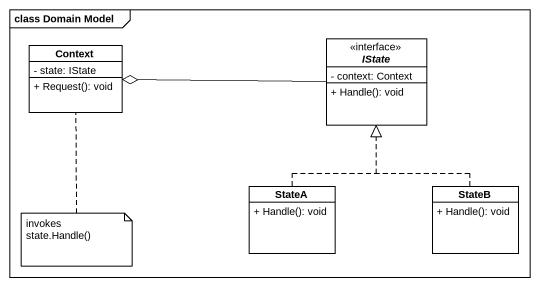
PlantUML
@startuml
mainframe class Domain Model
hide circle
hide empty members
skinparam classAttributeIconSize 0
class Context {
  - state: IState
  + Request(): void
}
interface IState {
  - context: Context
  + Handle(): void
}
class StateA {
  + Handle(): void
}
class StateB {
  + Handle(): void
}
IState -left-o Context
StateA .up.|> IState
StateB .up.|> IState
note bottom of Context : invokes state.Handle()
@enduml
